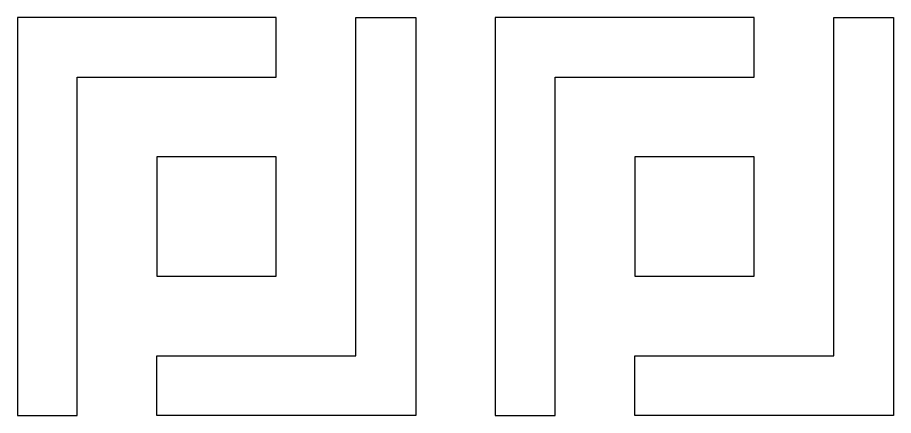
# Model space of a CAD drawing. Extents: x 8 to 213, y -217 to -66.
# Drawn here: x 24.83 to 41.97, y -119.09 to -111.29 of the extents above; entities that cross this region are included whole.
import ezdxf

# ---------------------------------------------------------------- set-up
doc = ezdxf.new("R2010")
doc.units = 0
doc.header["$MEASUREMENT"] = 0

msp = doc.modelspace()

# ---------------------------------------------------------------- linework, layer by layer
for p, q in [((29.89, -111.295), (24.825, -111.295)), ((24.825, -111.295), (24.825, -119.087)), ((29.89, -112.464), (29.89, -111.295)), ((31.449, -117.918), (31.449, -111.295)), ((31.449, -111.295), (32.618, -111.295)), ((32.618, -111.295), (32.618, -119.087)), ((39.242, -111.295), (34.176, -111.295)), ((34.176, -111.295), (34.176, -119.087)), ((39.242, -112.464), (39.242, -111.295)), ((40.8, -117.918), (40.8, -111.295)), ((40.8, -111.295), (41.969, -111.295)), ((41.969, -111.295), (41.969, -119.087)), ((25.994, -119.087), (25.994, -112.464)), ((25.994, -112.464), (29.89, -112.464)), ((35.345, -119.087), (35.345, -112.464)), ((35.345, -112.464), (39.242, -112.464)), ((29.89, -114.022), (27.553, -114.022)), ((27.553, -114.022), (27.553, -116.36)), ((29.89, -116.36), (29.89, -114.022)), ((39.242, -114.022), (36.904, -114.022)), ((36.904, -114.022), (36.904, -116.36)), ((39.242, -116.36), (39.242, -114.022)), ((27.553, -116.36), (29.89, -116.36)), ((36.904, -116.36), (39.242, -116.36)), ((27.553, -119.087), (27.553, -117.918)), ((27.553, -117.918), (31.449, -117.918)), ((36.904, -119.087), (36.904, -117.918)), ((36.904, -117.918), (40.8, -117.918)), ((24.825, -119.087), (25.994, -119.087)), ((32.618, -119.087), (27.553, -119.087)), ((34.176, -119.087), (35.345, -119.087)), ((41.969, -119.087), (36.904, -119.087))]:
    msp.add_line(p, q)

doc.saveas('drawing.dxf')
